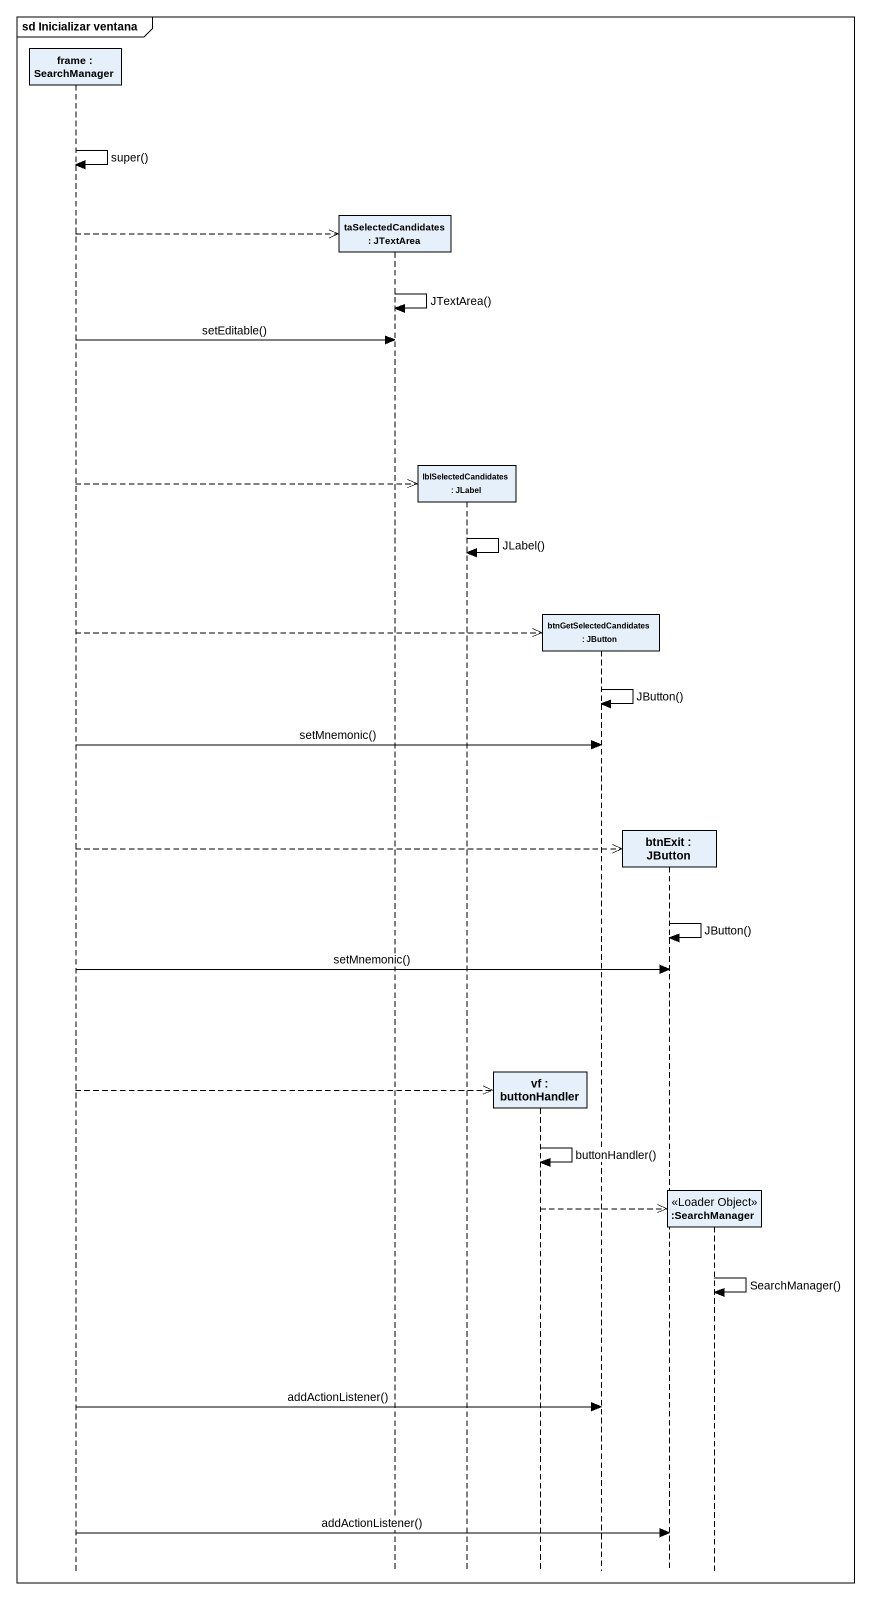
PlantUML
@startuml
mainframe sd Inicializar ventana
hide footbox
participant "frame : SearchManager" as frame_
participant "taSelectedCandidates : JTextArea" as taSelectedCandidates
participant "lblSelectedCandidates : JLabel" as lblSelectedCandidates
participant "vf : buttonHandler" as vf
participant "btnGetSelectedCandidates : JButton" as btnGetSelectedCandidates
participant "btnExit : JButton" as btnExit
participant ":SearchManager" as SearchManager <<Loader Object>>

frame_ -> frame_ : super()
frame_ -->> taSelectedCandidates **
taSelectedCandidates -> taSelectedCandidates : JTextArea()
frame_ -> taSelectedCandidates : setEditable()
frame_ -->> lblSelectedCandidates **
lblSelectedCandidates -> lblSelectedCandidates : JLabel()
frame_ -->> btnGetSelectedCandidates **
btnGetSelectedCandidates -> btnGetSelectedCandidates : JButton()
frame_ -> btnGetSelectedCandidates : setMnemonic()
frame_ -->> btnExit **
btnExit -> btnExit : JButton()
frame_ -> btnExit : setMnemonic()
frame_ -->> vf **
vf -> vf : buttonHandler()
vf -->> SearchManager **
SearchManager -> SearchManager : SearchManager()
frame_ -> btnGetSelectedCandidates : addActionListener()
frame_ -> btnExit : addActionListener()
@enduml
